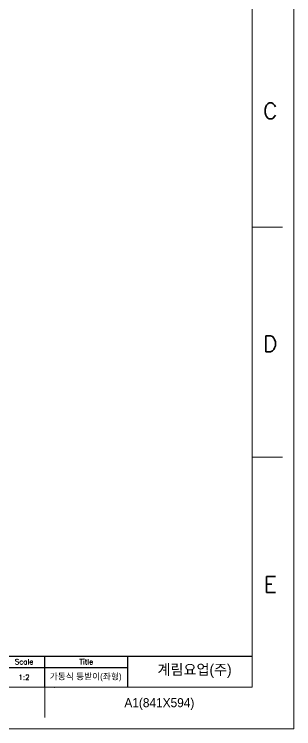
# Model space of a CAD drawing. Header units: inches. Extents: x 222 to 1062, y 91 to 685.
# Drawn here: x 927.2 to 1061.9, y 90.6 to 434.7 of the extents above; entities that cross this region are included whole.
import ezdxf

# ---------------------------------------------------------------- set-up
doc = ezdxf.new("R2010")
doc.units = ezdxf.units.IN
doc.header["$MEASUREMENT"] = 0
doc.linetypes.add('CENTERX2', pattern=[20.32, 12.7, -2.54, 2.54, -2.54])
doc.layers.get('0').update_dxf_attribs({"lineweight": 13})
for name, color, linetype in [('5', 2, 'Continuous'), ('FORM', 7, 'Continuous'), ('TEXT', 2, 'Continuous')]:
    doc.layers.add(name, color=color, linetype=linetype)
doc.styles.add('ROMANS', font='Gulim.ttf')
doc.styles.get("Standard").update_dxf_attribs({"font": 'romans.shx', "bigfont": 'ghs.shx'})

msp = doc.modelspace()

# ---------------------------------------------------------------- linework, layer by layer
at = {"color": 7, "linetype": 'Continuous'}
for p, q in [((1061.943, 90.57), (1061.943, 684.57)), ((1041.947, 332.175), (1056.483, 332.175)), ((1041.948, 221.375), (1056.484, 221.375)), ((941.943, 110.57), (941.943, 96.034)), ((221.943, 90.57), (1061.943, 90.57))]:
    msp.add_line(p, q, dxfattribs=at)
at = {"linetype": 'Continuous'}
for p, q in [((1041.943, 664.57), (1041.943, 110.57)), ((1041.943, 110.57), (241.943, 110.57))]:
    msp.add_line(p, q, dxfattribs=at)
msp.add_point((946.645, 110.57))
at = {"layer": 'FORM'}
for p, q in [((771.443, 125.57), (1041.943, 125.57)), ((941.943, 110.57), (941.943, 125.57)), ((981.943, 110.57), (981.943, 125.57)), ((841.943, 120.07), (981.943, 120.07))]:
    msp.add_line(p, q, dxfattribs=at)

# ---------------------------------------------------------------- texts
at = {"char_height": 7.624, "attachment_point": 5}
for s, insert in [('C', (1050.631, 388.192)), ('D', (1050.631, 275.998)), ('E', (1050.631, 160.029))]:
    msp.add_mtext_dynamic_manual_height_columns(s, width=10, gutter_width=12.5, heights=[0], dxfattribs=dict(at, insert=insert))
at = {"layer": '5', "style": 'ROMANS'}
msp.add_text('A1(841X594)', height=4.375, dxfattribs=at).set_placement((980.311, 100.911))
at = {"layer": 'TEXT', "char_height": 2.5, "attachment_point": 5}
for s, insert, width in [('Scale', (931.943, 122.82), 20), ('Title', (961.943, 122.82), 40), ('1:2', (931.943, 115.32), 20)]:
    msp.add_mtext(s, dxfattribs=dict(at, insert=insert, width=width))
at = {"layer": 'TEXT', "linetype": 'CENTERX2', "width": 60, "attachment_point": 5}
for s, insert, char_height in [('{\\fHYGothic-Medium|b0|i0|c129|p18;계림요업(주)}', (1014.119, 118.312), 5), ('{\\fHYGothic-Medium|b0|i0|c129|p18;가동식 등받이(좌형)}', (961.662, 115.306), 3)]:
    msp.add_mtext(s, dxfattribs=dict(at, insert=insert, char_height=char_height))

doc.saveas('drawing.dxf')
